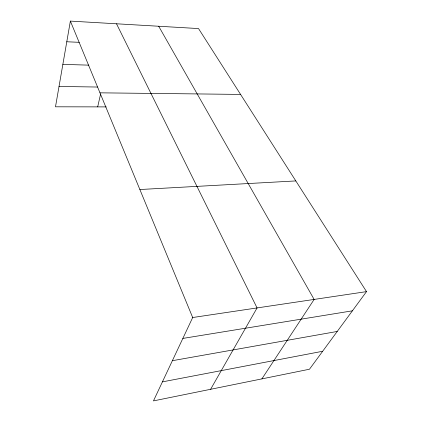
<?xml version="1.0" encoding="UTF-8"?>
<svg xmlns="http://www.w3.org/2000/svg" width="422" height="422" viewBox="0 0 422 422"><rect width="100%" height="100%" fill="white"/><g stroke="black" fill="none" stroke-linecap="round" stroke-linejoin="round"><path stroke-width="0.63" d="M70.374 21.1L192.685 317.523L153.46 400.9L309.474 369.224L366.507 291.623L198.525 28.569L70.374 21.1L55.493 106.808L106.233 106.898M97.682 106.882L100.573 94.127M210.604 389.3L257.077 307.928L116.514 23.79M261.883 378.887L314.137 299.43L158.693 26.248M162.412 381.868L322.672 351.268M172.376 360.694L337.231 331.455M182.853 338.423L352.402 310.819M192.685 317.523L366.507 291.623M139.872 189.531L295.817 180.922M99.972 92.835L240.572 94.412M59.027 86.457L97.593 87.037M62.862 64.376L88.836 65.146M66.787 41.767L79.23 42.321"/></g></svg>
